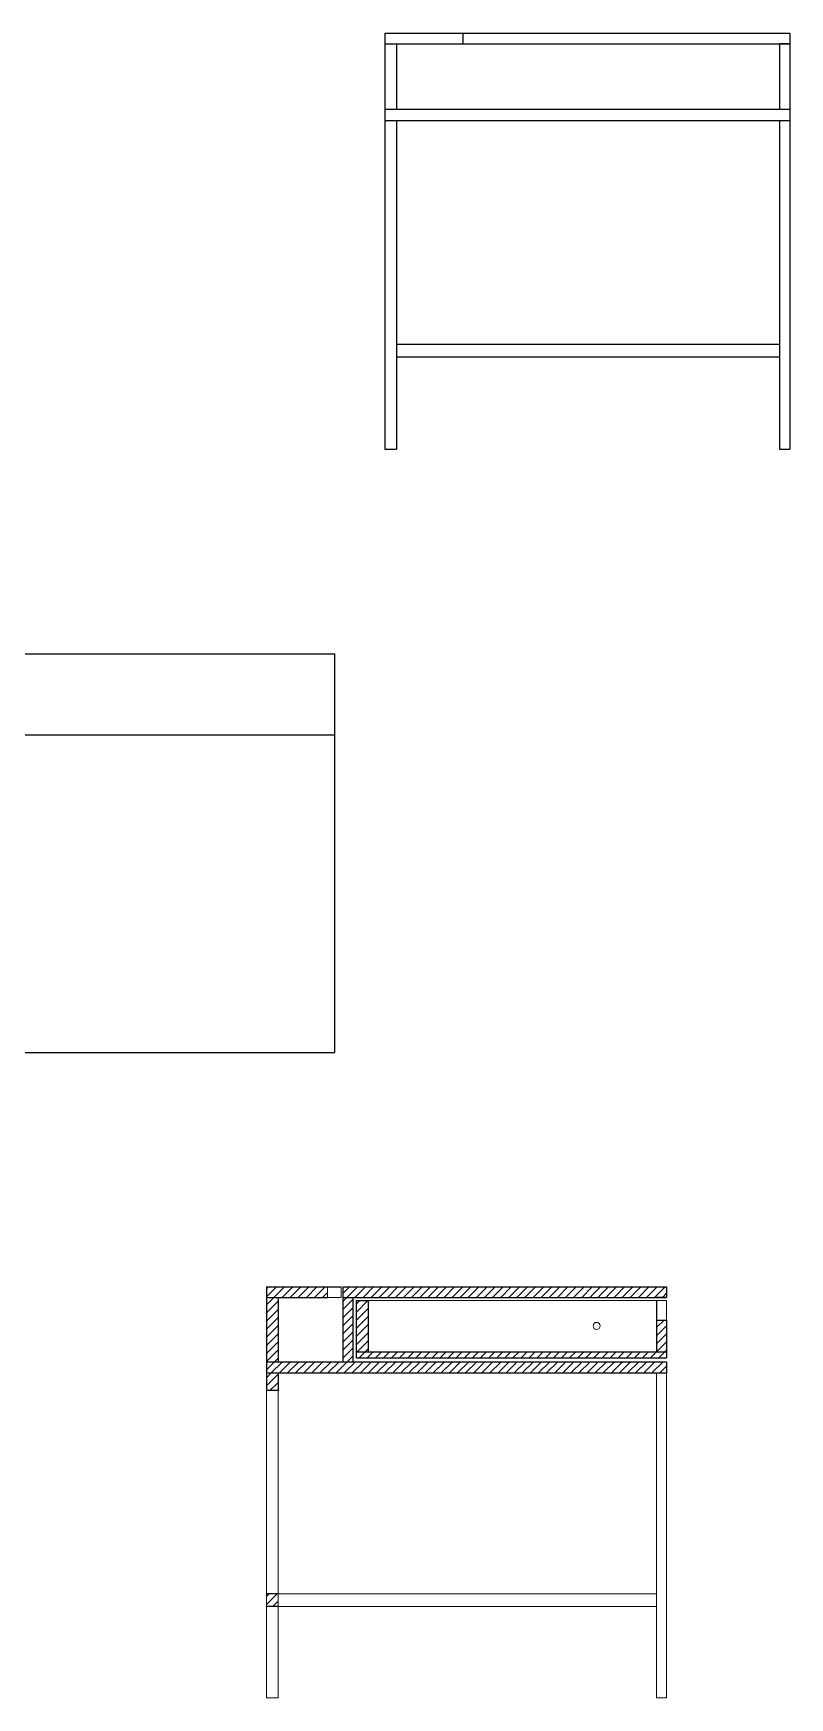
# Model space of a CAD drawing. Header units: inches. Extents: x 44 to 504, y 6 to 420.
# Drawn here: x 388.2 to 503.8, y 165.8 to 420 of the extents above; entities that cross this region are included whole.
import ezdxf

# ---------------------------------------------------------------- set-up
doc = ezdxf.new("R2010")
doc.units = ezdxf.units.IN
doc.header["$MEASUREMENT"] = 0

msp = doc.modelspace()

# ---------------------------------------------------------------- hatches: boundary and pattern name
h = msp.add_hatch()
h.set_pattern_fill('ANSI31', color=256, scale=7)
h.paths.add_polyline_path([(433.1, 228.57), (423.79, 228.57), (423.79, 226.95), (425.57, 226.95), (433.1, 226.95)])
h.paths.add_polyline_path([(484.95, 228.57), (435.44, 228.57), (435.44, 226.95), (484.95, 226.95)])
h.paths.add_polyline_path([(437.02, 226.95), (435.44, 226.95), (435.44, 217.11), (437.02, 217.11), (437.02, 217.69)])
h.paths.add_polyline_path([(439.34, 226.46), (437.5, 226.46), (437.5, 218.61), (439.34, 218.61)])
h.paths.add_polyline_path([(484.95, 218.61), (437.5, 218.61), (437.5, 217.69), (484.95, 217.69)])
h.paths.add_polyline_path([(425.57, 226.95), (423.79, 226.95), (423.79, 217.11), (425.57, 217.11)])
h.paths.add_polyline_path([(484.95, 217.11), (423.79, 217.11), (423.79, 215.4), (484.95, 215.4)])
h.paths.add_polyline_path([(484.95, 223.49), (483.42, 223.49), (483.42, 218.61), (484.95, 218.61)])
h = msp.add_hatch()
h.set_pattern_fill('ANSI31', color=256, scale=7)
h.paths.add_polyline_path([(425.57, 215.4), (423.79, 215.4), (423.79, 212.72), (425.57, 212.72)])
h.paths.add_polyline_path([(425.57, 181.67), (423.79, 181.67), (423.79, 179.73), (425.57, 179.73)])

# ---------------------------------------------------------------- linework, layer by layer
for p, q in [((441.87, 420.01), (503.76, 420.01)), ((441.87, 420.01), (441.87, 408.41)), ((441.87, 420.01), (460.51, 420.01)), ((453.87, 418.37), (453.87, 420.01)), ((503.76, 420.01), (503.76, 408.41)), ((441.87, 418.37), (503.76, 418.37)), ((441.87, 418.37), (443.68, 418.37)), ((443.68, 418.37), (443.68, 408.41)), ((503.76, 418.37), (502.22, 418.37)), ((502.22, 418.37), (502.22, 408.41)), ((441.87, 408.41), (503.76, 408.41)), ((441.87, 408.41), (441.87, 406.68)), ((503.76, 408.41), (503.76, 406.68)), ((441.87, 406.68), (503.76, 406.68)), ((441.87, 406.68), (441.87, 356.49)), ((443.68, 406.68), (443.68, 356.49)), ((502.22, 406.68), (502.22, 356.49)), ((503.76, 406.68), (503.76, 356.49)), ((443.68, 372.54), (502.22, 372.54)), ((443.68, 370.58), (502.22, 370.58)), ((441.87, 356.49), (443.68, 356.49)), ((502.22, 356.49), (503.76, 356.49)), ((304.45, 325.24), (434.26, 325.24)), ((434.26, 264.33), (434.26, 325.24)), ((304.45, 312.87), (434.26, 312.87)), ((304.45, 264.33), (434.26, 264.33)), ((423.79, 228.57), (423.79, 217.11)), ((423.79, 228.57), (435.21, 228.57)), ((423.79, 226.95), (425.57, 226.95)), ((425.57, 226.95), (425.57, 217.11)), ((425.57, 226.95), (433.1, 226.95)), ((435.44, 228.57), (484.95, 228.57)), ((435.44, 228.57), (442.21, 228.57)), ((435.44, 228.57), (435.44, 226.95)), ((435.44, 226.95), (484.95, 226.95)), ((435.44, 226.95), (435.44, 217.11)), ((437.02, 217.11), (437.02, 226.95)), ((437.5, 226.46), (437.5, 217.69)), ((437.5, 226.46), (439.34, 226.46)), ((439.34, 226.46), (439.34, 218.61)), ((484.95, 226.95), (483.42, 226.95)), ((483.42, 226.46), (483.42, 218.61)), ((484.95, 228.57), (484.95, 226.95)), ((483.42, 223.49), (484.95, 223.49)), ((484.95, 223.49), (484.95, 217.69)), ((423.79, 217.11), (484.95, 217.11)), ((423.79, 217.11), (423.79, 215.4)), ((435.44, 217.11), (437.02, 217.11)), ((437.02, 217.11), (437.02, 217.69)), ((437.5, 218.61), (484.95, 218.61)), ((437.5, 217.69), (484.95, 217.69)), ((484.95, 217.11), (484.95, 215.4)), ((423.79, 215.4), (484.95, 215.4)), ((423.79, 215.4), (423.79, 212.72)), ((425.57, 215.4), (425.57, 212.72)), ((425.57, 212.72), (423.79, 212.72)), ((425.57, 181.67), (423.79, 181.67)), ((425.57, 179.73), (423.79, 179.73))]:
    msp.add_line(p, q)
at = {"lineweight": 15}
for p, q in [((435.21, 228.57), (433.1, 228.57)), ((433.1, 228.57), (433.1, 226.95)), ((433.1, 226.95), (435.21, 226.95)), ((435.21, 228.57), (435.21, 226.95)), ((483.42, 226.46), (439.34, 226.46)), ((483.42, 226.46), (484.95, 226.46)), ((483.42, 226.46), (483.42, 223.49)), ((484.95, 226.46), (484.95, 223.49)), ((483.42, 215.4), (483.42, 165.8)), ((484.95, 215.4), (484.95, 165.8)), ((423.79, 212.72), (423.79, 165.8)), ((425.57, 212.72), (425.57, 165.8)), ((425.57, 181.67), (483.42, 181.67)), ((425.57, 179.73), (483.42, 179.73)), ((423.79, 165.8), (425.57, 165.8)), ((483.42, 165.8), (484.95, 165.8))]:
    msp.add_line(p, q, dxfattribs=at)
msp.add_circle((474.24, 222.59), 0.537, dxfattribs=at)

doc.saveas('drawing.dxf')
